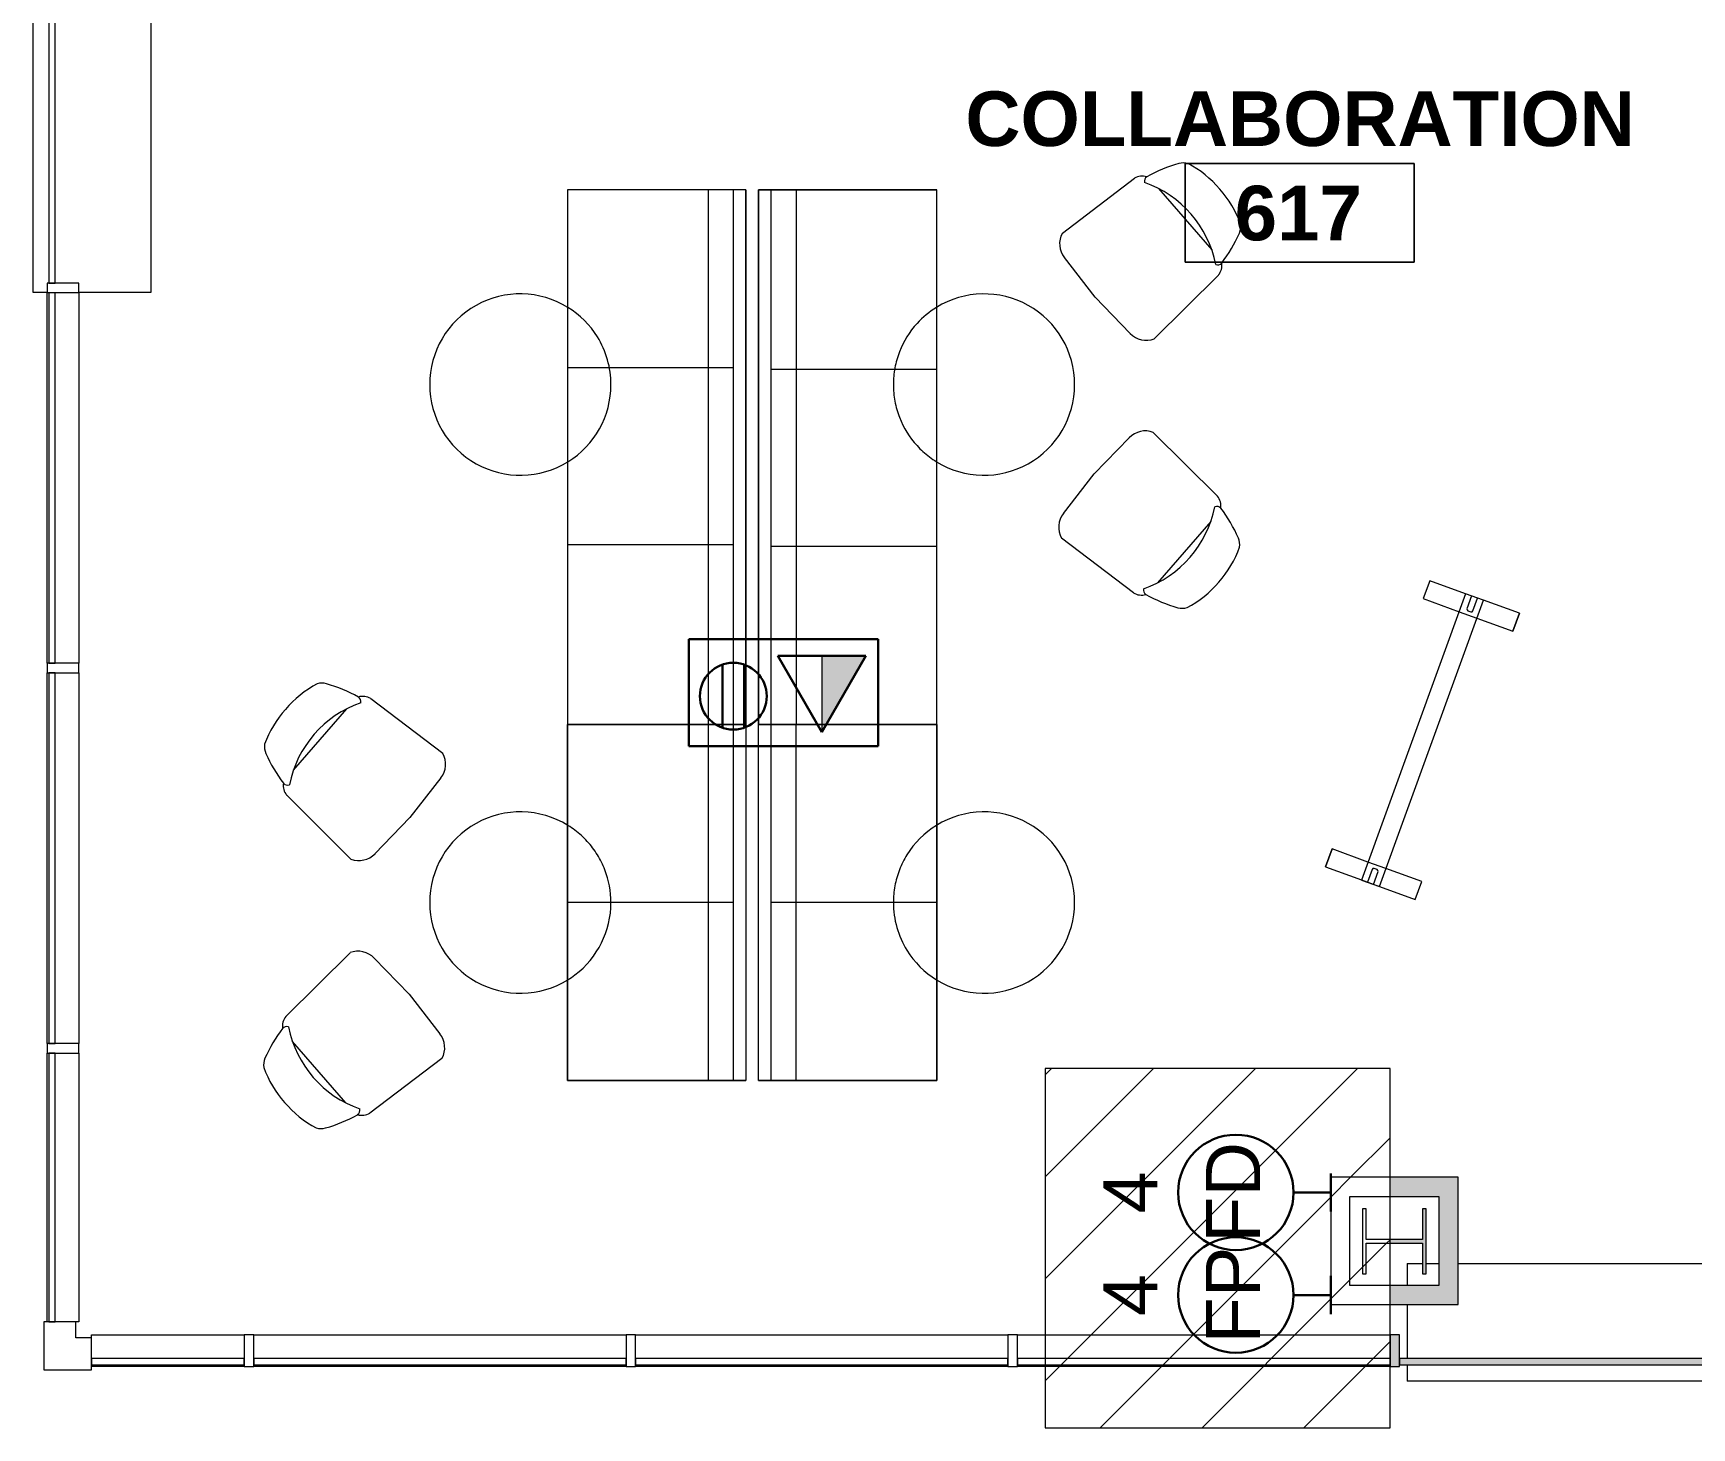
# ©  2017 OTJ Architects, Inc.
# Model space of a CAD drawing. Header units: inches. Extents: x -1180 to 2011, y -268 to 2143.
# Drawn here: x -1171.7 to -911, y 710.6 to 929.8 of the extents above; entities that cross this region are included whole.
import ezdxf

# ---------------------------------------------------------------- set-up
doc = ezdxf.new("R2010")
doc.units = ezdxf.units.IN
doc.header["$MEASUREMENT"] = 0
for name, color, linetype, lineweight in [('A-ANNO-NOTE', 131, 'Continuous', 13), ('A-AREA-IDEN', 2, 'Continuous', 9), ('A-DETL-GENF', 92, 'Continuous', 9), ('A-DETL-THIN', 151, 'Continuous', 13), ('A-GLAZ-CURT', 52, 'Continuous', 9), ('A-GLAZ-CWMG', 51, 'Continuous', 13), ('A-WALL', 113, 'Continuous', 13), ('A-WALL-PATT', 111, 'Continuous', 13), ('I-FURN', 30, 'Continuous', 9), ('I-FURN-PNLS', 30, 'Continuous', 9), ('I-WALL', 2, 'Continuous', 13), ('S-COLS', 52, 'Continuous', 13)]:
    doc.layers.add(name, color=color, linetype=linetype, lineweight=lineweight)
doc.styles.add('Swis721 Lt BT', font='swissl.ttf', dxfattribs={"height": 8.514638})
doc.styles.add('Swis721 Lt BT_B', font='', dxfattribs={"height": 8.583975})
doc.styles.get('Swis721 Lt BT_B').set_extended_font_data('Swis721 Lt BT', bold=True)
pattern_1 = [(45, (0, 0), (-8.01223, 8.01223), [])]

# ---------------------------------------------------------------- blocks, each defined once
blk = doc.blocks.new('HP-Bearing Pile-Column - HP10X57-V12-6TH FLOOR POWER _ SIGNAL')
at = {"layer": 'S-COLS', "lineweight": 9}
blk.add_hatch(color=7, dxfattribs=at).paths.add_polyline_path([(-5.1, -4.43), (-5.1, -5), (5.1, -5), (5.1, -4.43), (0.28, -4.43), (0.28, 0.68), (-0.28, 0.68), (-0.28, -4.43), (-4.36, -4.43)], flags=0)
at = {"layer": 'S-COLS', "color": 8, "lineweight": 20}
for p, q in [((5.1, 5), (-5.1, 5)), ((-5.1, 5), (-5.1, 4.43)), ((-5.1, 4.43), (-0.28, 4.43)), ((-0.28, 4.43), (-0.28, 0.68)), ((0.28, 4.43), (5.1, 4.43)), ((0.28, 0.68), (0.28, 4.43)), ((5.1, 4.43), (5.1, 5)), ((-0.28, 0.68), (-0.28, -4.43)), ((0.28, -4.43), (0.28, 0.68)), ((-0.28, -4.43), (-5.1, -4.43)), ((-5.1, -4.43), (-5.1, -5)), ((-5.1, -5), (5.1, -5)), ((5.1, -4.43), (0.28, -4.43)), ((5.1, -5), (5.1, -4.43))]:
    blk.add_line(p, q, dxfattribs=at)
blk = doc.blocks.new('System Panel - Glazed-5268104-6TH FLOOR POWER _ SIGNAL')
at = {"layer": 'A-GLAZ-CURT', "lineweight": 13}
for p, q in [((29.36, 1.75), (-29.36, 1.75)), ((-29.36, 1.75), (-29.36, 0.75)), ((-29.36, 0.75), (29.36, 0.75)), ((29.36, 0.75), (29.36, 1.75))]:
    blk.add_line(p, q, dxfattribs=at)
blk = doc.blocks.new('System Panel - Glazed-5268264-6TH FLOOR POWER _ SIGNAL')
at = {"layer": 'A-GLAZ-CURT'}
blk.add_hatch(color=7, dxfattribs=at).paths.add_polyline_path([(28.04, 1.75), (-29.22, 1.75), (-29.22, 0.75), (29.22, 0.75), (29.22, 1.75)], flags=0)
at = {"layer": 'A-GLAZ-CURT', "color": 8, "lineweight": 20}
for p, q in [((29.22, 1.75), (-29.22, 1.75)), ((-29.22, 1.75), (-29.22, 0.75)), ((-29.22, 0.75), (29.22, 0.75)), ((29.22, 0.75), (29.22, 1.75))]:
    blk.add_line(p, q, dxfattribs=at)
blk = doc.blocks.new('Rectangular Mullion - 1_5_ x 2_5_ rectangular-5268262-6TH FLOOR POWER _ SIGNAL')
at = {"layer": 'A-GLAZ-CWMG', "lineweight": 9}
blk.add_hatch(color=7, dxfattribs=at).paths.add_polyline_path([(0.75, -2), (-0.75, -2), (-0.75, 3), (0.75, 3), (0.75, -1.75)], flags=0)
at = {"layer": 'A-GLAZ-CWMG', "color": 8, "lineweight": 20}
for p, q in [((-0.75, 3), (0.75, 3)), ((-0.75, -2), (-0.75, 3)), ((0.75, 3), (0.75, -2)), ((0.75, -2), (-0.75, -2))]:
    blk.add_line(p, q, dxfattribs=at)
blk = doc.blocks.new('Rectangular Mullion - 1_5_ x 2_5_ rectangular-5268110-6TH FLOOR POWER _ SIGNAL')
at = {"layer": 'A-GLAZ-CWMG', "lineweight": 20}
for p, q in [((0, 3), (-1.5, 3)), ((-1.5, 3), (-1.5, -2)), ((0, -2), (0, 3)), ((-1.5, -2), (0, -2))]:
    blk.add_line(p, q, dxfattribs=at)
blk = doc.blocks.new('L Corner Mullion - 5_ x 5_ Corner-4985457-6TH FLOOR POWER _ SIGNAL')
at = {"layer": 'A-GLAZ-CWMG', "lineweight": 20}
for p, q in [((2.5, 5), (-2.5, 5)), ((-2.5, 5), (-2.5, 2.5)), ((2.5, -2.5), (2.5, 5)), ((-2.5, 2.5), (-5, 2.5)), ((-5, 2.5), (-5, -2.5)), ((-5, -2.5), (2.5, -2.5))]:
    blk.add_line(p, q, dxfattribs=at)
blk = doc.blocks.new('System Panel - Glazed-4988326-6TH FLOOR POWER _ SIGNAL')
at = {"layer": 'A-GLAZ-CURT', "lineweight": 13}
for p, q in [((24.93, 1.75), (-29.29, 1.75)), ((-29.29, 1.75), (-29.29, 0.75)), ((-29.29, 0.75), (24.93, 0.75)), ((29.29, 1.75), (24.93, 1.75)), ((24.93, 0.75), (29.29, 0.75)), ((29.29, 0.75), (29.29, 1.75))]:
    blk.add_line(p, q, dxfattribs=at)
blk = doc.blocks.new('System Panel - Glazed-4985347-6TH FLOOR POWER _ SIGNAL')
at = {"layer": 'A-GLAZ-CURT', "lineweight": 13}
for p, q in [((29.26, 1.75), (-29.26, 1.75)), ((-29.26, 1.75), (-29.26, 0.75)), ((-29.26, 0.75), (29.26, 0.75)), ((29.26, 0.75), (29.26, 1.75))]:
    blk.add_line(p, q, dxfattribs=at)
blk = doc.blocks.new('System Panel - Glazed-4985348-6TH FLOOR POWER _ SIGNAL')
at = {"layer": 'A-GLAZ-CURT', "lineweight": 13}
for p, q in [((12, 1.75), (-12, 1.75)), ((-12, 1.75), (-12, 0.75)), ((-12, 0.75), (12, 0.75)), ((12, 0.75), (12, 1.75))]:
    blk.add_line(p, q, dxfattribs=at)
blk = doc.blocks.new('Rectangular Mullion - 1_5_ x 2_5_ rectangular-4985341-6TH FLOOR POWER _ SIGNAL')
at = {"layer": 'A-GLAZ-CWMG', "lineweight": 20}
for p, q in [((-0.75, 3), (0.75, 3)), ((-0.75, -2), (-0.75, 3)), ((0.75, 3), (0.75, -2)), ((0.75, -2), (-0.75, -2))]:
    blk.add_line(p, q, dxfattribs=at)
blk = doc.blocks.new('Rectangular Mullion - 1_5_ x 2_5_ rectangular-4982522-6TH FLOOR POWER _ SIGNAL')
at = {"layer": 'A-GLAZ-CWMG', "lineweight": 9}
for p, q in [((-1077.01, 2140.33), (-1018.49, 2140.33)), ((-1018.49, 2135.33), (-1077.01, 2135.33))]:
    blk.add_line(p, q, dxfattribs=at)
blk = doc.blocks.new('Rectangular Mullion - 1_5_ x 2_5_ rectangular-V16-6TH FLOOR POWER _ SIGNAL')
at = {"layer": 'A-GLAZ-CWMG', "lineweight": 9}
for p, q in [((-1162.52, 724.76), (-1162.52, 725.26)), ((-1162.52, 725.26), (-1138.52, 725.26)), ((-1138.52, 720.26), (-1162.52, 720.26))]:
    blk.add_line(p, q, dxfattribs=at)
blk = doc.blocks.new('Rectangular Mullion - 1_5_ x 2_5_ rectangular-4988324-6TH FLOOR POWER _ SIGNAL')
at = {"layer": 'A-GLAZ-CWMG', "lineweight": 9}
for p, q in [((-1016.99, 725.26), (-1012.63, 725.26)), ((-1012.63, 725.26), (-958.4, 725.26)), ((-1012.63, 720.26), (-1016.99, 720.26)), ((-958.4, 720.26), (-1012.63, 720.26))]:
    blk.add_line(p, q, dxfattribs=at)
blk = doc.blocks.new('System Panel - Glazed-4985460-6TH FLOOR POWER _ SIGNAL')
at = {"layer": 'A-GLAZ-CURT', "lineweight": 13}
for p, q in [((21.125, 1.75), (-21.125, 1.75)), ((-21.125, 1.75), (-21.125, 0.75)), ((-21.125, 0.75), (21.125, 0.75)), ((21.125, 0.75), (21.125, 1.75))]:
    blk.add_line(p, q, dxfattribs=at)
blk = doc.blocks.new('System Panel - Glazed-4985461-6TH FLOOR POWER _ SIGNAL')
at = {"layer": 'A-GLAZ-CURT', "lineweight": 13}
for p, q in [((29.14, 1.75), (-29.14, 1.75)), ((-29.14, 1.75), (-29.14, 0.75)), ((-29.14, 0.75), (29.14, 0.75)), ((29.14, 0.75), (29.14, 1.75))]:
    blk.add_line(p, q, dxfattribs=at)
blk = doc.blocks.new('System Panel - Glazed-4985462-6TH FLOOR POWER _ SIGNAL')
at = {"layer": 'A-GLAZ-CURT', "lineweight": 13}
for p, q in [((29.125, 1.75), (-29.125, 1.75)), ((-29.125, 1.75), (-29.125, 0.75)), ((-29.125, 0.75), (29.125, 0.75)), ((29.125, 0.75), (29.125, 1.75))]:
    blk.add_line(p, q, dxfattribs=at)
blk = doc.blocks.new('Rectangular Mullion - 1_5_ x 2_5_ rectangular-4985454-6TH FLOOR POWER _ SIGNAL')
at = {"layer": 'A-GLAZ-CWMG', "lineweight": 9}
for p, q in [((-1169.52, 771.01), (-1169.52, 829.29)), ((-1164.52, 829.29), (-1164.52, 771.01))]:
    blk.add_line(p, q, dxfattribs=at)
blk = doc.blocks.new('Rectangular Mullion - 1_5_ x 2_5_ rectangular-4985455-6TH FLOOR POWER _ SIGNAL')
at = {"layer": 'A-GLAZ-CWMG', "lineweight": 9}
for p, q in [((-1169.52, 830.79), (-1169.52, 889.04)), ((-1164.52, 889.04), (-1164.52, 830.79))]:
    blk.add_line(p, q, dxfattribs=at)
blk = doc.blocks.new('Rectangular Mullion - 1_5_ x 2_5_ rectangular-V17-6TH FLOOR POWER _ SIGNAL')
at = {"layer": 'A-GLAZ-CWMG', "lineweight": 9}
for p, q in [((-1169.52, 727.26), (-1169.52, 769.51)), ((-1164.52, 769.51), (-1164.52, 727.26)), ((-1164.52, 727.26), (-1165.02, 727.26))]:
    blk.add_line(p, q, dxfattribs=at)
blk = doc.blocks.new('HermanMiller_Collection_Tuxedo_Sofa - No Arms Not Quilted-5531905-6TH FLOOR POWER _ SIGNAL')
at = {"layer": 'I-FURN'}
for p, q in [((42.01, 14.01), (-42.01, 14.01)), ((-42.01, 14.01), (-42.01, -14.01)), ((-42.01, -14.01), (-42.01, 14.01)), ((-13.77, 14.01), (-13.77, -12.01)), ((14.08, 14.01), (14.08, -12.01)), ((42.01, -14.01), (42.01, 14.01)), ((42.01, -14.01), (42.01, 14.01)), ((42.01, -8.06), (-42.01, -8.06)), ((42.01, -12.01), (-42.01, -12.01)), ((42.01, -14.01), (-42.01, -14.01)), ((-42.01, -14.01), (42.01, -14.01))]:
    blk.add_line(p, q, dxfattribs=at)
blk = doc.blocks.new('HermanMiller_Collection_Eames_MoldedPlywood_LoungeChair_WoodBase - Upholstered-5531906-6TH FLOOR POWER _ SIGNAL')
at = {"layer": 'I-FURN'}
for p, q in [((-4.27, 10.07), (9.93, 11.01)), ((12.23, 7.89), (12.65, 0)), ((-6.07, -6.38), (-6.07, 6.4)), ((12.65, 0), (12.23, -7.89)), ((9.93, -11.01), (-4.27, -10.07))]:
    blk.add_line(p, q, dxfattribs=at)
for centre, radius, start, end in [((8.71, 7.7), 3.53, 3.014, 69.7021), ((-1.35, -13.19), 22.63, 101.5567, 115.3966), ((9.87, 0.01), 17.17, 150.2031, 209.8282), ((-3.83, 7.67), 2.44, 100.5292, 147.4708), ((-5.77, 8.16), 0.828, 27.3639, 97.7477), ((3.31, 0.28), 16.58, 158.7192, 180.9513), ((-9.92, 4.87), 2.64, 115.3966, 147.3385), ((3.31, -0.28), 16.58, 179.0487, 201.2808), ((-9.92, -4.87), 2.64, 212.6615, 244.6034), ((-1.35, 13.19), 22.63, 244.6034, 258.4433), ((-5.77, -8.16), 0.828, 262.2523, 333.3464), ((-3.83, -7.67), 2.44, 212.5292, 259.4708), ((8.71, -7.7), 3.53, 290.2979, 356.986)]:
    blk.add_arc(centre, radius, start, end, dxfattribs=at)
blk = doc.blocks.new('HermanMiller_Collection_Nelson_PedestalTable1 - Lam Top 21 1_2H 28 1_2Dia-5531907-6TH FLOOR POWER _ SIGNAL')
at = {"layer": 'I-FURN'}
for start, end in [(90, 121.7647), (31.6326, 90), (121.7647, 148.3674), (148.3674, 270), (270, 31.6326)]:
    blk.add_arc((0, 0), 14.25, start, end, dxfattribs=at)
blk = doc.blocks.new('HermanMiller_Collection_Tuxedo_Settee - No Arms Not Quilted-5531908-6TH FLOOR POWER _ SIGNAL')
at = {"layer": 'I-FURN'}
for p, q in [((-27.99, 14.01), (27.99, 14.01)), ((-27.99, -14.01), (-27.99, 14.01)), ((27.99, 14.01), (-27.99, 14.01)), ((-27.99, 14.01), (-27.99, -14.01)), ((-27.99, -14.01), (-27.99, 14.01)), ((0.02, 14.01), (0.02, -12.01)), ((27.99, 14.01), (27.99, -14.01)), ((27.99, -14.01), (27.99, 14.01)), ((27.99, -8.06), (-27.99, -8.06)), ((27.99, -12.01), (-27.99, -12.01)), ((27.99, -14.01), (-27.99, -14.01)), ((27.99, -14.01), (-27.99, -14.01))]:
    blk.add_line(p, q, dxfattribs=at)
blk = doc.blocks.new('HermanMiller_Collection_Nelson_PedestalTable1 - Lam Top 21 1_2H 28 1_2Dia-V68-6TH FLOOR POWER _ SIGNAL')
at = {"layer": 'I-FURN'}
for start, end in [(111.1765, 121.7647), (90, 111.1765), (37.0588, 90), (132.3529, 142.9412), (121.7647, 132.3529), (142.9412, 148.3674), (31.6326, 37.0588), (148.3674, 270), (270, 31.6326)]:
    blk.add_arc((0, 0), 14.25, start, end, dxfattribs=at)
blk = doc.blocks.new('HermanMiller_Collection_Nelson_PedestalTable1 - Lam Top 21 1_2H 28 1_2Dia-V69-6TH FLOOR POWER _ SIGNAL')
at = {"layer": 'I-FURN'}
for start, end in [(111.1765, 132.3529), (100.5882, 111.1765), (90, 100.5882), (79.4118, 90), (68.8235, 79.4118), (47.6471, 68.8235), (132.3529, 142.9412), (31.589, 47.6471), (142.9412, 148.411), (148.411, 270), (270, 31.589)]:
    blk.add_arc((0, 0), 14.25, start, end, dxfattribs=at)
blk = doc.blocks.new('HermanMiller_Collection_Nelson_PedestalTable1 - Lam Top 21 1_2H 28 1_2Dia-V70-6TH FLOOR POWER _ SIGNAL')
at = {"layer": 'I-FURN'}
for start, end in [(90, 121.7647), (79.4118, 90), (68.8235, 79.4118), (58.2353, 68.8235), (121.7647, 148.3674), (31.6326, 58.2353), (148.3674, 270), (270, 31.6326)]:
    blk.add_arc((0, 0), 14.25, start, end, dxfattribs=at)
blk = doc.blocks.new('HermanMiller_CanvasGroup-Based_FC300_StandingScreen - Lam 68H 48W Marker Board Infill-5363900-6TH FLOOR POWER _ SIGNAL')
at = {"layer": 'I-FURN-PNLS'}
for p, q in [((48.12, 3), (0.24, 3)), ((0.24, 3), (0.24, 0)), ((0.24, 3), (0.24, 0)), ((48.12, 3), (0.24, 3)), ((48.12, 0), (48.12, 3)), ((48.12, 0), (48.12, 3)), ((2.37, 2), (0.24, 2)), ((0.24, 1), (2.37, 1)), ((2.62, 1.25), (2.62, 1.75)), ((45.74, 1.75), (45.74, 1.25)), ((48.12, 2), (45.99, 2)), ((45.99, 1), (48.12, 1)), ((0.24, 0), (48.12, 0)), ((0.24, 0), (48.12, 0))]:
    blk.add_line(p, q, dxfattribs=at)
for centre, start, end in [((2.37, 1.75), 360, 90), ((2.37, 1.25), 270, 360), ((45.99, 1.75), 90, 180), ((45.99, 1.25), 180, 270)]:
    blk.add_arc(centre, 0.25, start, end, dxfattribs=at)
blk = doc.blocks.new('HermanMiller_CanvasGroupBased_FC310_StandingScreenSupport - In-Line Screen Foot-5363898-6TH FLOOR POWER _ SIGNAL')
at = {"layer": 'I-FURN-PNLS'}
for p, q in [((3.245, 6), (0.245, 6)), ((0.245, 6), (0.245, 0)), ((0.245, 6), (3.245, 6)), ((0.245, 6), (0.245, 0)), ((3.245, 0), (3.245, 6)), ((3.245, 0), (3.245, 6)), ((0.245, 0), (0.245, -3)), ((0.245, 0), (0.245, -3)), ((3.245, -3), (3.245, 0)), ((3.245, -3), (3.245, 0)), ((0.245, -3), (0.245, -9)), ((0.245, -3), (0.245, -9)), ((3.245, -9), (3.245, -3)), ((3.245, -9), (3.245, -3)), ((0.245, -9), (3.245, -9)), ((0.245, -9), (3.245, -9))]:
    blk.add_line(p, q, dxfattribs=at)
blk = doc.blocks.new('Room Tag - Room Name and Number-3379422-6TH FLOOR POWER _ SIGNAL')
at = {"layer": 'A-AREA-IDEN'}
for p, q in [((-0.1881, -0.1636), (-0.1881, -0.0018)), ((-0.1881, -0.0018), (0.1869, -0.0018)), ((0.1869, -0.0018), (-0.1881, -0.0018)), ((-0.1881, -0.0018), (-0.1881, -0.1636)), ((0.1869, -0.0018), (0.1869, -0.1636)), ((0.1869, -0.1636), (0.1869, -0.0018)), ((0.1869, -0.1636), (-0.1881, -0.1636)), ((-0.1881, -0.1636), (0.1869, -0.1636))]:
    blk.add_line(p, q, dxfattribs=at)

msp = doc.modelspace()

# ---------------------------------------------------------------- hatches: boundary and pattern name
at = {"layer": 'A-ANNO-NOTE', "lineweight": 9}
msp.add_hatch(color=256, dxfattribs=at).paths.add_polyline_path([(-1047.74, 819.95), (-1040.81, 831.95), (-1047.74, 831.95), (-1047.74, 822.26)], flags=0)
at = {"layer": 'A-DETL-GENF'}
h = msp.add_hatch(dxfattribs=at)
h.set_pattern_fill('FP_2', style=0, pattern_type=2)
h.set_pattern_definition(pattern_1)
h.paths.add_polyline_path([(-1012.63, 710.63), (-958.4, 710.63), (-958.4, 730), (-967.72, 730), (-967.72, 750), (-958.4, 750), (-958.4, 767.11), (-1012.63, 767.11), (-1012.63, 720.26)], flags=0)
h.paths.add_polyline_path([(-964.72, 733), (-958.4, 733), (-958.4, 739.64), (-962.16, 739.64), (-962.16, 734.82), (-962.72, 734.82), (-962.72, 745.02), (-962.16, 745.02), (-962.16, 740.2), (-958.4, 740.2), (-958.4, 747), (-964.72, 747), (-964.72, 734.82)], flags=0)
h = msp.add_hatch(dxfattribs=at)
h.set_pattern_fill('FP_2', style=0, pattern_type=2)
h.set_pattern_definition(pattern_1)
h.paths.add_polyline_path([(-958.4, 730), (-958.4, 733), (-964.72, 733), (-964.72, 747), (-958.4, 747), (-958.4, 750), (-967.72, 750), (-967.72, 730), (-964.72, 730)], flags=0)
h.paths.add_polyline_path([(-962.72, 734.82), (-962.16, 734.82), (-962.16, 739.64), (-958.4, 739.64), (-958.4, 740.2), (-962.16, 740.2), (-962.16, 745.02), (-962.72, 745.02), (-962.72, 735)], flags=0)
at = {"layer": 'A-WALL-PATT', "lineweight": 9}
for points in [[(-958.4, 747), (-947.72, 747), (-947.72, 750), (-958.4, 750), (-958.4, 748.64)], [(-947.72, 730), (-947.72, 747), (-950.72, 747), (-950.72, 730)], [(-955.72, 730), (-950.72, 730), (-950.72, 733), (-958.4, 733), (-958.4, 730), (-956.9, 730)]]:
    msp.add_hatch(color=7, dxfattribs=at).paths.add_polyline_path(points, flags=0)

# ---------------------------------------------------------------- linework, layer by layer
at = {"layer": 'A-ANNO-NOTE', "lineweight": 30}
for p, q in [((-1068.62, 834.57), (-1038.9, 834.57)), ((-1068.62, 817.76), (-1068.62, 834.57)), ((-1038.9, 834.57), (-1038.9, 817.76)), ((-1054.67, 831.95), (-1040.81, 831.95)), ((-1047.74, 819.95), (-1054.67, 831.95)), ((-1040.81, 831.95), (-1047.74, 819.95)), ((-1063.33, 820.65), (-1063.33, 830.59)), ((-1059.96, 820.65), (-1059.96, 830.59)), ((-1038.9, 817.76), (-1068.62, 817.76)), ((-967.72, 750.62), (-967.72, 744.62)), ((-967.72, 747.62), (-973.58, 747.62)), ((-967.72, 734.5), (-967.72, 728.5)), ((-967.72, 731.5), (-973.58, 731.5))]:
    msp.add_line(p, q, dxfattribs=at)
at = {"layer": 'A-ANNO-NOTE', "lineweight": 9}
for p, q in [((-1047.74, 831.95), (-1047.74, 819.95)), ((-1047.74, 819.95), (-1040.81, 831.95)), ((-1040.81, 831.95), (-1047.74, 831.95))]:
    msp.add_line(p, q, dxfattribs=at)
at = {"layer": 'A-ANNO-NOTE', "lineweight": 30}
for centre, radius in [((-1061.65, 825.62), 5.25), ((-982.65, 747.62), 9.07), ((-982.65, 731.5), 9.07)]:
    msp.add_circle(centre, radius, dxfattribs=at)
at = {"layer": 'A-DETL-THIN', "lineweight": 9}
for p, q in [((-958.4, 767.11), (-1012.63, 767.11)), ((-1012.63, 767.11), (-1012.63, 710.63)), ((-958.4, 710.63), (-958.4, 767.11)), ((-1012.63, 710.63), (-958.4, 710.63))]:
    msp.add_line(p, q, dxfattribs=at)
at = {"layer": 'A-WALL', "lineweight": 9}
for p, q in [((-1171.71, 889.04), (-1171.71, 1971.52)), ((-1153.21, 964.1), (-1153.21, 889.04)), ((-1169.52, 889.04), (-1171.71, 889.04)), ((-1153.21, 889.04), (-1164.52, 889.04)), ((-955.72, 736.45), (-953.29, 736.45)), ((-955.72, 736.45), (-955.72, 733)), ((-952.72, 736.45), (-950.72, 736.45)), ((-947.72, 736.45), (-787.55, 736.45)), ((-955.72, 730), (-955.72, 721.51)), ((-955.72, 720.51), (-955.72, 717.95)), ((1201.15, 717.95), (-955.72, 717.95))]:
    msp.add_line(p, q, dxfattribs=at)
at = {"layer": 'I-WALL', "color": 8, "lineweight": 20}
for p, q in [((-967.72, 750), (-967.72, 730)), ((-947.72, 750), (-967.72, 750)), ((-947.72, 730), (-947.72, 750)), ((-964.72, 733), (-964.72, 747)), ((-964.72, 747), (-950.72, 747)), ((-950.72, 747), (-950.72, 733)), ((-950.72, 733), (-964.72, 733)), ((-967.72, 730), (-947.72, 730))]:
    msp.add_line(p, q, dxfattribs=at)

# ---------------------------------------------------------------- block references
at = {"layer": 'A-AREA-IDEN', "xscale": 95.99999999999994, "yscale": 95.99999999999994, "zscale": 95.99999999999994}
msp.add_blockref('Room Tag - Room Name and Number-3379422-6TH FLOOR POWER _ SIGNAL', (-972.56, 909.53), dxfattribs=at)
at = {"layer": 'A-GLAZ-CURT'}
for name, p, rotation in [('System Panel - Glazed-5268104-6TH FLOOR POWER _ SIGNAL', (-1167.52, 919.9), 89.99999999999991), ('System Panel - Glazed-4985462-6TH FLOOR POWER _ SIGNAL', (-1167.52, 859.91), 89.9999999999999), ('System Panel - Glazed-4985461-6TH FLOOR POWER _ SIGNAL', (-1167.52, 800.15), 89.9999999999999), ('System Panel - Glazed-4985460-6TH FLOOR POWER _ SIGNAL', (-1167.52, 748.39), 89.9999999999999), ('System Panel - Glazed-4985348-6TH FLOOR POWER _ SIGNAL', (-1150.52, 722.26), 180), ('System Panel - Glazed-4985347-6TH FLOOR POWER _ SIGNAL', (-1107.76, 722.26), 180), ('System Panel - Glazed-4985347-6TH FLOOR POWER _ SIGNAL', (-1047.75, 722.26), 180), ('System Panel - Glazed-4988326-6TH FLOOR POWER _ SIGNAL', (-987.7, 722.26), 180), ('System Panel - Glazed-5268264-6TH FLOOR POWER _ SIGNAL', (-927.68, 722.26), 180)]:
    msp.add_blockref(name, p, dxfattribs=dict(at, rotation=rotation))
at = {"layer": 'A-GLAZ-CWMG', "lineweight": 9}
for name, p, rotation in [('Rectangular Mullion - 1_5_ x 2_5_ rectangular-5268110-6TH FLOOR POWER _ SIGNAL', (-1167.52, 889.04), 269.9999999999999), ('L Corner Mullion - 5_ x 5_ Corner-4985457-6TH FLOOR POWER _ SIGNAL', (-1167.52, 722.26), 269.9999999999999), ('Rectangular Mullion - 1_5_ x 2_5_ rectangular-4982522-6TH FLOOR POWER _ SIGNAL', (-2155.51, 2860.59), 180), ('Rectangular Mullion - 1_5_ x 2_5_ rectangular-4982522-6TH FLOOR POWER _ SIGNAL', (-2095.5, 2860.59), 180)]:
    msp.add_blockref(name, p, dxfattribs=dict(at, rotation=rotation))
for name in ['Rectangular Mullion - 1_5_ x 2_5_ rectangular-4985455-6TH FLOOR POWER _ SIGNAL', 'Rectangular Mullion - 1_5_ x 2_5_ rectangular-4985454-6TH FLOOR POWER _ SIGNAL', 'Rectangular Mullion - 1_5_ x 2_5_ rectangular-V17-6TH FLOOR POWER _ SIGNAL', 'Rectangular Mullion - 1_5_ x 2_5_ rectangular-V16-6TH FLOOR POWER _ SIGNAL', 'Rectangular Mullion - 1_5_ x 2_5_ rectangular-4988324-6TH FLOOR POWER _ SIGNAL']:
    msp.add_blockref(name, (0, 0), dxfattribs=at)
at = {"layer": 'A-GLAZ-CWMG', "lineweight": 9, "extrusion": (0, 0, -1), "rotation": 90.00000000000011}
for p in [(1167.52, 830.04), (1167.52, 770.26)]:
    msp.add_blockref('Rectangular Mullion - 1_5_ x 2_5_ rectangular-4985341-6TH FLOOR POWER _ SIGNAL', p, dxfattribs=at)
at = {"layer": 'A-GLAZ-CWMG', "lineweight": 9, "extrusion": (0, 0, -1)}
for name, p in [('Rectangular Mullion - 1_5_ x 2_5_ rectangular-4985341-6TH FLOOR POWER _ SIGNAL', (1137.77, 722.26)), ('Rectangular Mullion - 1_5_ x 2_5_ rectangular-4985341-6TH FLOOR POWER _ SIGNAL', (1077.76, 722.26)), ('Rectangular Mullion - 1_5_ x 2_5_ rectangular-4985341-6TH FLOOR POWER _ SIGNAL', (1017.74, 722.26)), ('Rectangular Mullion - 1_5_ x 2_5_ rectangular-5268262-6TH FLOOR POWER _ SIGNAL', (957.65, 722.26))]:
    msp.add_blockref(name, p, dxfattribs=at)
at = {"layer": 'I-FURN'}
for name, p, rotation in [('HermanMiller_Collection_Eames_MoldedPlywood_LoungeChair_WoodBase - Upholstered-5531906-6TH FLOOR POWER _ SIGNAL', (-995.2, 896.61), 221.0000000000008), ('HermanMiller_Collection_Tuxedo_Sofa - No Arms Not Quilted-5531905-6TH FLOOR POWER _ SIGNAL', (-1073.68, 863.2), 90.00000000000078), ('HermanMiller_Collection_Tuxedo_Sofa - No Arms Not Quilted-5531905-6TH FLOOR POWER _ SIGNAL', (-1043.68, 863.2), 270.0000000000008), ('HermanMiller_Collection_Nelson_PedestalTable1 - Lam Top 21 1_2H 28 1_2Dia-5531907-6TH FLOOR POWER _ SIGNAL', (-1095.13, 874.59), 270.0000000000008), ('HermanMiller_Collection_Nelson_PedestalTable1 - Lam Top 21 1_2H 28 1_2Dia-V69-6TH FLOOR POWER _ SIGNAL', (-1022.24, 874.59), 90.00000000000078), ('HermanMiller_Collection_Eames_MoldedPlywood_LoungeChair_WoodBase - Upholstered-5531906-6TH FLOOR POWER _ SIGNAL', (-995.35, 852.25), 139.0000000000012), ('HermanMiller_Collection_Eames_MoldedPlywood_LoungeChair_WoodBase - Upholstered-5531906-6TH FLOOR POWER _ SIGNAL', (-1122.03, 814.84), 319.0000000000004), ('HermanMiller_Collection_Tuxedo_Settee - No Arms Not Quilted-5531908-6TH FLOOR POWER _ SIGNAL', (-1073.68, 793.2), 90.00000000000078), ('HermanMiller_Collection_Tuxedo_Settee - No Arms Not Quilted-5531908-6TH FLOOR POWER _ SIGNAL', (-1043.69, 793.2), 270.0000000000008), ('HermanMiller_Collection_Nelson_PedestalTable1 - Lam Top 21 1_2H 28 1_2Dia-V68-6TH FLOOR POWER _ SIGNAL', (-1095.13, 793.18), 270.0000000000008), ('HermanMiller_Collection_Nelson_PedestalTable1 - Lam Top 21 1_2H 28 1_2Dia-V70-6TH FLOOR POWER _ SIGNAL', (-1022.24, 793.18), 90.00000000000078), ('HermanMiller_Collection_Eames_MoldedPlywood_LoungeChair_WoodBase - Upholstered-5531906-6TH FLOOR POWER _ SIGNAL', (-1122.17, 770.48), 41.00000000000078)]:
    msp.add_blockref(name, p, dxfattribs=dict(at, rotation=rotation))
at = {"layer": 'I-FURN-PNLS'}
for name, p, rotation in [('HermanMiller_CanvasGroupBased_FC310_StandingScreenSupport - In-Line Screen Foot-5363898-6TH FLOOR POWER _ SIGNAL', (-943.63, 840.92), 249.9987574142242), ('HermanMiller_CanvasGroup-Based_FC300_StandingScreen - Lam 68H 48W Marker Board Infill-5363900-6TH FLOOR POWER _ SIGNAL', (-960.17, 795.47), 69.99875741422423), ('HermanMiller_CanvasGroupBased_FC310_StandingScreenSupport - In-Line Screen Foot-5363898-6TH FLOOR POWER _ SIGNAL', (-962.99, 796.5), 69.99875741422423)]:
    msp.add_blockref(name, p, dxfattribs=dict(at, rotation=rotation))
at = {"layer": 'S-COLS', "lineweight": 9, "rotation": 89.99999999999991}
msp.add_blockref('HP-Bearing Pile-Column - HP10X57-V12-6TH FLOOR POWER _ SIGNAL', (-957.72, 739.92), dxfattribs=at)

# ---------------------------------------------------------------- texts
at = {"layer": 'A-ANNO-NOTE', "lineweight": 9, "attachment_point": 2, "rotation": 90, "line_spacing_factor": 1.00667, "style": 'Swis721 Lt BT'}
for s, insert, char_height, width in [('FD', (-987.35, 747.62), 8.515, 18.036), ('4', (-1003.5, 747.62), 8.51, 7.56), ('FP', (-987.35, 731.49), 8.515, 16.74), ('4', (-1003.5, 731.49), 8.51, 7.56)]:
    msp.add_mtext(s, dxfattribs=dict(at, insert=insert, char_height=char_height, width=width))
at = {"layer": 'A-AREA-IDEN', "char_height": 8.584, "attachment_point": 2, "line_spacing_factor": 0.998538, "style": 'Swis721 Lt BT_B'}
for s, insert, width in [('COLLABORATION', (-972.55, 920.67), 115.344), ('617', (-972.84, 905.84), 23.004)]:
    msp.add_mtext(s, dxfattribs=dict(at, insert=insert, width=width))

doc.saveas('drawing.dxf')
